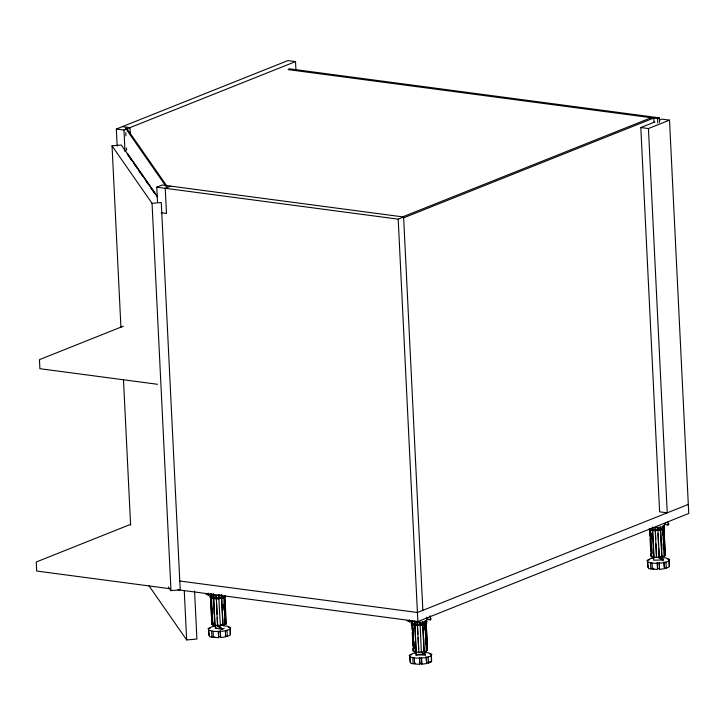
<?xml version="1.0" encoding="UTF-8"?>
<svg xmlns="http://www.w3.org/2000/svg" width="725" height="725" viewBox="0 0 725 725"><rect width="100%" height="100%" fill="white"/><g stroke="black" fill="none" stroke-linecap="round" stroke-linejoin="round"><path stroke-width="1.09" d="M208.827 635.58L208.537 629.808L209.652 636.758L211.908 637.139L211.627 631.357L213.123 631.611L213.404 637.384L218.624 637.628L218.406 631.955M220.581 637.547L220.318 630.904L220.581 637.547L225.647 636.876L225.366 631.103L227.043 630.678L227.324 636.45L230.133 635.118L230.206 628.838L230.487 634.62M419.802 664.281L419.539 657.647L419.802 664.281L414.582 664.037L414.301 658.264L412.806 658.01L413.087 663.792L410.83 663.411L409.725 656.46L410.006 662.233M421.76 664.2L421.497 657.557L421.76 664.2L426.826 663.529L426.545 657.756L428.221 657.33L428.502 663.103L431.312 661.771L431.384 655.491L431.665 661.272M657.566 569.424L657.303 562.781L657.566 569.424L652.355 569.179L652.065 563.397L650.579 563.153L650.86 568.926L648.603 568.554L647.488 561.594L647.769 567.376M659.533 569.333L659.261 562.7L659.533 569.333L664.589 568.672L664.308 562.89L665.994 562.464L666.275 568.246L669.084 566.905L669.148 560.633L669.429 566.406M424.288 650.978L425.367 654.838L415.942 655.047L416.232 650.95M210.585 595.751L210.504 596.476L211.981 597.028L211.827 593.956M210.549 597.436L210.486 593.693M213.241 622.748L213.349 624.995L211.872 624.433L210.739 598.959M224.387 618.933L224.659 624.56L226.282 623.881L225.91 623.219M412.552 620.673L412.697 623.754L413.159 623.69L411.682 623.128L412.208 622.431M413.023 648.114L413.051 651.095L414.528 651.648L414.066 651.721L412.752 624.714L413.205 624.651M425.72 621.914L426.101 622.567L424.923 623.283L420.156 624.252L417.292 624.361L417.183 622.304M426.146 623.527L425.765 622.875M424.823 621.225L426.291 651.249L427.551 649.808L426.182 621.842M650.787 553.257L650.814 556.229L652.292 556.791L651.838 556.854L650.47 528.888L650.923 528.824M663.91 528.67L663.538 528.008M662.587 526.368L664.055 556.383L665.314 554.951L663.946 526.984L662.695 528.416L657.747 529.277L657.647 527.229M224.188 628.185L222.475 629.418L215.361 628.086L215.216 625.195M213.54 594.328L213.494 597.527L211.519 597.101L211.981 597.028M213.494 597.527L216.313 597.581L216.213 595.533M216.005 595.651L216.313 597.581M218.85 598.451L220.346 625.557L217.473 625.675L216.358 598.551M211.374 594.02L212.887 625.059L217.681 625.548L217.292 617.673M414.718 620.981L416.041 652.147L414.066 651.721M414.917 625.022L412.752 624.714M417.292 624.361L412.697 623.754M416.041 652.147L418.86 652.201L417.337 625.322M650.47 528.888L655.056 529.495L654.956 527.447M657.82 527.338L659.288 557.353L656.424 557.462L655.3 530.338L655.744 539.337M651.838 556.854L656.424 557.462M209.534 628.385L210.531 627.913M410.712 655.037L411.709 654.566M648.485 560.18L649.473 559.709M205.556 593.875L208.311 595.18L209.969 594.5L214.165 595.026M406.743 620.528L409.498 621.842L411.147 621.153L415.343 621.678M117.16 145.979L116.335 129.032L287.888 60.583L295.51 61.598L295.9 69.509M116.335 129.032L123.957 130.038L295.51 61.598M157.497 201.867L156.781 187.168L162.201 185.011L403.608 216.993L422.847 610.341M170.665 186.135L165.246 188.292L166.478 213.44L161.186 212.742M123.332 326.178L39.449 359.645L39.893 368.699L157.524 384.286M402.411 216.974L651.204 117.713M156.781 187.168L398.197 219.158L403.608 216.993M403.897 217.736L653.742 118.048L653.968 122.57M288.206 69.618L657.557 118.556L659.36 117.84L659.587 122.362M177.951 589.769L417.872 621.552L688.75 513.481L669.51 120.142L648.44 128.542L667.236 512.838L659.614 511.823L640.818 127.537L654.865 121.936M659.886 119.933L661.889 119.127L669.51 120.142M130.745 524.302L36.25 561.993L36.694 571.046L170.103 588.727M688.306 504.428L417.428 612.498L179.383 580.961M211.908 637.139L213.386 636.632M213.404 637.384L214.881 636.876M650.86 568.926L653.08 568.173M652.355 569.179L653.832 568.672M413.087 663.792L415.307 663.031M215.361 628.086L216.231 627.805M415.942 655.047L418.488 654.24M220.346 625.557L225.113 624.588L223.744 596.63L218.805 597.491L218.651 594.409M658.681 548.245L659.116 557.244L664.055 556.383M419.884 622.086L420.029 625.104L424.968 624.243L424.796 629.835M420.056 622.195L421.352 652.11L426.291 651.249M658.88 556.764L661.001 556.338M649.491 529.223L649.953 529.159L651.277 556.166M650.978 529.785L650.515 529.857L652.482 530.283L653.805 557.289M658.69 530.12L660.656 529.975M211.573 598.062L212.026 597.998M219.738 598.324L221.705 598.179M212.887 625.059L213.349 624.995M411.728 624.089L412.181 624.026M654.122 558.087L650.941 558.513L646.972 560.407L648.295 562.292L654.303 563.298L662.179 562.944L668.242 561.404L669.655 559.392L665.749 557.86L662.587 557.706M215.18 626.291L211.999 626.726L208.021 628.611L209.344 630.505L215.352 631.502L223.237 631.158L229.299 629.617L230.704 627.605L226.807 626.065L223.635 625.92M416.358 652.944L413.178 653.379L409.199 655.264L410.522 657.158L416.531 658.155L424.415 657.811L430.478 656.27L431.882 654.258L427.986 652.717L424.814 652.572M222.258 595.143L213.558 595.841L213.458 593.775M220.445 624.823L222.24 624.606M120.948 327.627L112.049 145.834L121.274 145.018L157.407 196.955M112.049 145.834L152.051 203.335L161.276 202.52L180.217 589.824L170.991 590.639L168.417 586.933M148.969 585.755L186.669 639.948L196.91 639.042L194.563 590.984M657.285 563.651L659.243 563.561M657.584 568.563L659.551 568.472M220.3 631.765L218.334 631.856L218.624 637.628M218.642 636.768L220.599 636.677M419.521 658.508L421.479 658.418M419.82 663.42L421.778 663.339M655.056 529.495L657.747 529.277M655.101 530.464L657.974 530.347M216.104 597.708L218.977 597.59L218.823 594.518M216.159 598.669L219.023 598.56M418.651 652.328L421.524 652.21M662.061 556.12L663.13 559.981L653.705 560.189L653.515 556.338M429.064 661.771L431.312 661.771M662.741 529.377L662.568 534.978M650.896 555.504L651.231 553.284M224.913 595.914L223.744 596.63M413.132 650.37L413.468 648.15M419.476 654.322L425.367 654.838L421.116 651.63M668.586 523.423A12.271 3.072 -2.8 0 1 668.115 525.027L665.686 524.728L665.586 522.662M662.922 526.305L664.544 526.504L664.39 523.414M430.822 618.28A12.271 3.072 -2.8 0 1 430.351 619.893L427.913 619.585L427.813 617.519M425.158 621.162L426.78 621.37L426.572 617.247M288.894 68.757L659.36 117.84M640.818 127.537L648.44 128.542M122.353 126.63L129.974 127.636L130.301 134.198M661.055 559.437L663.13 559.981L659.732 557.407M664.082 567.684L666.275 568.246M426.318 662.541L428.502 663.103M225.131 635.888L227.324 636.45M667.245 558.921L668.214 559.301M429.472 653.778L430.442 654.158M228.293 627.125L229.263 627.506M657.339 557.217L663.13 559.981M421.742 652.872L425.367 654.838M216.104 625.376L222.475 629.418L218.66 625.041M219.213 626.681L222.475 629.418M663.991 526.567L664.49 527.039A7.848 1.967 -2.8 0 1 659.587 529.322A7.848 1.967 -2.8 0 1 650.407 529.087M426.228 621.434L426.717 621.905A7.848 1.967 -2.8 0 1 417.781 624.488A7.848 1.967 -2.8 0 1 411.728 622.032M127.383 153.319L157.552 196.692M127.428 154.289L131.923 160.742M133.844 163.515L137.052 168.127M138.983 170.901L142.834 176.429M145.399 180.126L148.607 184.739M150.537 187.503L154.389 193.04M657.557 118.556L657.774 123.078M667.961 521.937L668.115 525.027M663.765 525.652L665.233 555.676M663.756 532.513L664.028 538.14M664.472 547.139L664.743 552.767M663.321 525.625L664.789 555.64M663.003 543.977L663.284 549.604M663.801 561.902L664.037 566.714M660.502 526.957L661.97 556.972M660.33 526.848L661.798 556.863M657.965 533.618L658.508 544.874M655.962 543.841L656.515 555.096M652.536 527.147L652.636 529.205M652.69 530.165L654.004 557.172M652.337 527.265L652.437 529.322M651.141 533.165L651.412 538.793M651.857 547.792L652.128 553.42M650.524 538.657L650.688 542.037M649.582 528.507L649.963 536.382M650.071 538.63L650.678 551.009M430.142 615.761L430.351 619.893M425.992 620.518L427.46 650.533M425.928 626.246L426.209 631.874M426.644 640.873L426.925 646.501M425.548 620.482L427.016 650.506M425.24 638.843L425.512 644.462M426.028 656.768L426.218 660.62M422.738 621.814L422.838 623.872M422.883 624.832L424.207 651.838M422.557 621.706L422.666 623.763M422.711 624.723L424.025 651.73M398.197 219.158L417.872 621.552M417.537 625.204L417.972 634.203M418.144 637.574L418.688 648.83M414.772 622.014L416.241 652.029M413.368 628.022L413.594 632.526M414.029 641.525L414.365 648.277M412.697 632.399L412.86 635.771M412.036 621.008L412.135 623.065M412.244 625.149L413.504 651.023M411.809 623.364L412.135 630.116M412.253 632.363L412.906 645.866M411.583 621.071L411.682 623.128M409.389 619.775L409.498 621.842M224.968 596.874L226.282 623.881M224.514 596.847L225.837 623.853M223.672 604.306L223.953 609.933M221.56 595.162L223.028 625.177M221.379 595.053L222.847 625.077M216.576 603.046L217.128 614.302M213.594 595.352L213.694 597.409M213.739 598.37L215.062 625.376M213.54 598.497L214.863 625.494M212.525 608.121L212.797 613.749M211.183 598.995L211.356 602.366M211.845 612.489L212.072 616.993M210.857 594.355L211.002 597.373M210.404 594.418L211.872 624.433M208.211 593.123L208.311 595.18M184.259 590.766L186.669 639.948M152.051 203.335L170.991 590.639M125.769 132.612L125.933 135.91M126.522 148L126.63 150.202M123.957 130.038L125.008 151.516M123.486 379.574L130.609 525.235M225.085 595.732A7.848 1.967 -2.8 0 1 217.672 598.768A7.848 1.967 -2.8 0 1 210.594 596.34M224.949 596.285A7.848 1.967 -2.8 0 1 214.636 597.781A7.848 1.967 -2.8 0 1 210.558 595.379M664.544 526.504A12.271 3.072 -2.8 0 1 652.509 527.628M664.037 527.528A7.848 1.967 -2.8 0 1 658.653 530.41A7.848 1.967 -2.8 0 1 648.957 529.168M426.264 622.385A7.848 1.967 -2.8 0 1 420.89 625.267A7.848 1.967 -2.8 0 1 411.184 624.035M426.78 621.37A12.271 3.072 -2.8 0 1 414.736 622.494M126.576 128.126L125.552 128.216L165.998 186.352L167.022 186.262L126.576 128.126"/></g></svg>
